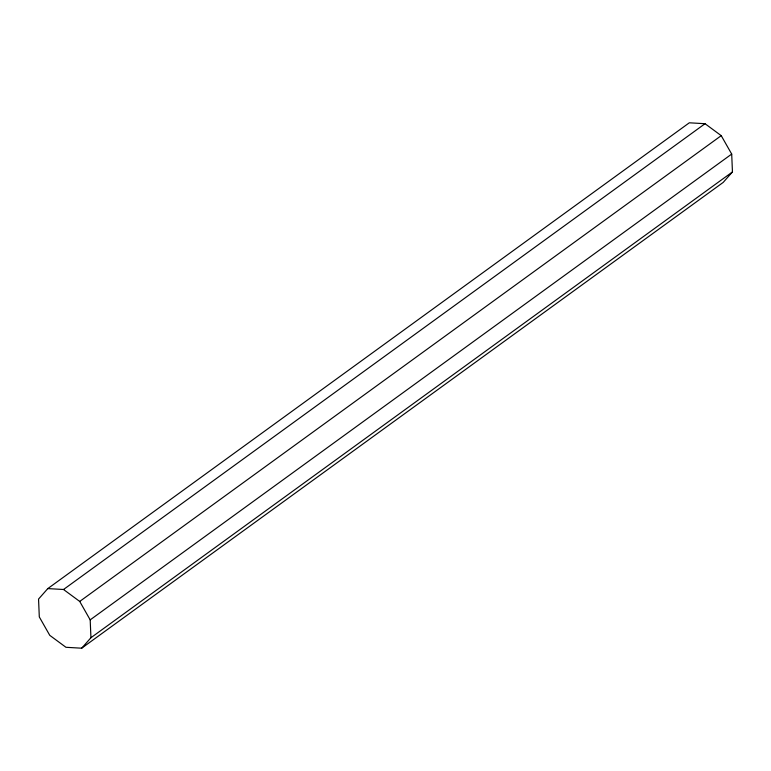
<?xml version="1.0" encoding="UTF-8"?>
<svg xmlns="http://www.w3.org/2000/svg" width="771" height="771" viewBox="0 0 771 771"><rect width="100%" height="100%" fill="white"/><g stroke="black" fill="none" stroke-linecap="round" stroke-linejoin="round"><path stroke-width="1.16" d="M47.802 588.591L38.55 599.067L39.302 616.925L49.768 635.343L65.959 647.293L81.687 648.199L723.198 182.409L732.45 171.933L731.698 154.075L721.232 135.657L705.041 123.707L689.313 122.801L47.802 588.591L63.53 589.497L79.721 601.438L90.188 619.865L90.939 637.723L81.687 648.199M63.53 589.497L705.041 123.707M79.721 601.438L721.232 135.657M90.188 619.865L731.698 154.075M90.939 637.723L732.45 171.933"/></g></svg>
